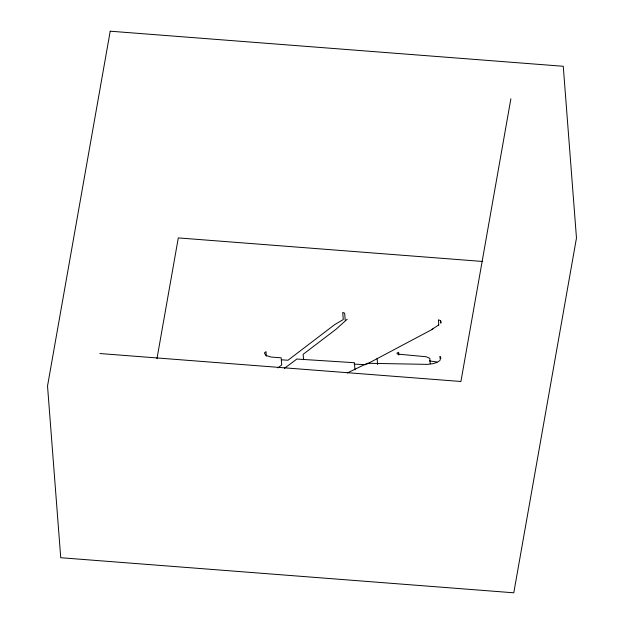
<?xml version="1.0" encoding="UTF-8"?>
<svg xmlns="http://www.w3.org/2000/svg" width="624" height="624" viewBox="0 0 624 624"><rect width="100%" height="100%" fill="white"/><g stroke="black" fill="none" stroke-linecap="round" stroke-linejoin="round"><path stroke-width="0.94" d="M156.967 358.667L178.3 237.908L482.695 261.472M510.884 98.748L460.925 381.49L99.902 353.535M347.209 319.215L335.954 329.324L303.139 354.307L303.553 359.666M277.867 367.903L281.705 364.978L281.151 357.825L271.097 357.045L265.816 355.438L264.397 352.958L265.988 351.64L266.331 356.109M284.365 368.386L296.845 359.042L354.424 362.716L354.978 369.868M439.78 360.578L437.174 362.365L433.126 363.636L427.643 364.377L367.333 363.277L347.287 372.957M431.785 329.441L438.586 325.057M366.631 364.237L432.939 329.027M354.104 364.127L365.789 364.689M281.432 359.791L287.984 360.243L334.815 324.527L343.27 319.574L342.724 312.421L344.659 313.193L345.212 320.354M429.374 360.898L436.94 361.99M441.035 322.561L440.599 320.635L438.407 319.831L438.812 325.198M440.957 358.262L439.99 356.398L440.263 359.978M440.599 320.635L440.801 323.31M430.232 363.722L429.819 358.355L426.13 356.741L397.519 354.073L396.919 353.2L398.603 352.264L398.806 354.947M377.114 358.285L377.598 364.549M110.214 31.2L47.525 386.006L60.739 557.723L513.786 592.8L576.475 237.994L563.261 66.277L110.214 31.2"/></g></svg>
